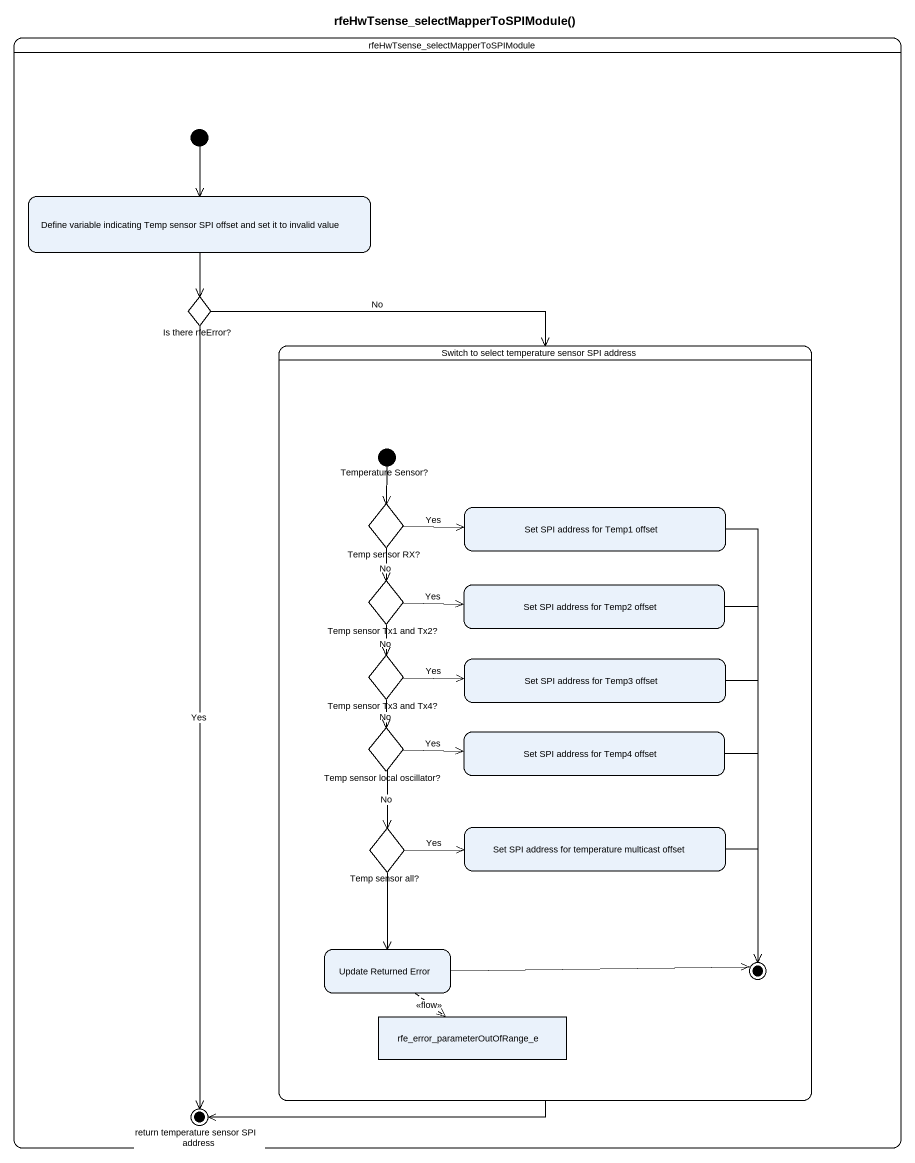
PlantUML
@startuml
title rfeHwTsense_selectMapperToSPIModule()
hide empty description
state "rfeHwTsense_selectMapperToSPIModule" as rfeHwTsense {
  state "Define variable indicating Temp sensor SPI offset and set it to invalid value" as Define_variable_indicating
  state "Is there rfeError?" as Is_there_rfeError <<choice>>
  state "Switch to select temperature sensor SPI address" as Switch_to_select {
    state "Temperature Sensor?" as Temperature_Sensor <<start>>
    state "Temp sensor RX?" as Temp_sensor_RX <<choice>>
    state "Set SPI address for Temp1 offset" as Set_SPI_address_for_Temp1
    state "Temp sensor Tx1 and Tx2?" as Temp_sensor_Tx1_and_Tx2 <<choice>>
    state "Set SPI address for Temp2 offset" as Set_SPI_address_for_Temp2
    state "Temp sensor Tx3 and Tx4?" as Temp_sensor_Tx3_and_Tx4 <<choice>>
    state "Set SPI address for Temp3 offset" as Set_SPI_address_for_Temp3
    state "Temp sensor local oscillator?" as Temp_sensor_local_oscillator <<choice>>
    state "Set SPI address for Temp4 offset" as Set_SPI_address_for_Temp4
    state "Temp sensor all?" as Temp_sensor_all <<choice>>
    state "Set SPI address for temperature multicast offset" as Set_SPI_address_for
    state "Update Returned Error" as Update_Returned_Error
    state "rfe_error_parameterOutOfRange_e" as rfe_error <<object>>
    Set_SPI_address_for_Temp1 --> [*]
    Set_SPI_address_for_Temp2 --> [*]
    Set_SPI_address_for_Temp3 --> [*]
    Set_SPI_address_for_Temp4 --> [*]
    Set_SPI_address_for --> [*]
    Update_Returned_Error -right-> [*]
  }
  state "return temperature sensor SPI address" as return_temperature_sensor <<end>>
  [*] --> Define_variable_indicating
}
Define_variable_indicating --> Is_there_rfeError
Is_there_rfeError --> Switch_to_select : No
Is_there_rfeError --> return_temperature_sensor : Yes
Switch_to_select --> return_temperature_sensor
Temperature_Sensor --> Temp_sensor_RX
Temp_sensor_RX -right-> Set_SPI_address_for_Temp1 : Yes
Temp_sensor_RX --> Temp_sensor_Tx1_and_Tx2 : No
Temp_sensor_Tx1_and_Tx2 -right-> Set_SPI_address_for_Temp2 : Yes
Temp_sensor_Tx1_and_Tx2 --> Temp_sensor_Tx3_and_Tx4 : No
Temp_sensor_Tx3_and_Tx4 -right-> Set_SPI_address_for_Temp3 : Yes
Temp_sensor_Tx3_and_Tx4 --> Temp_sensor_local_oscillator : No
Temp_sensor_local_oscillator -right-> Set_SPI_address_for_Temp4 : Yes
Temp_sensor_local_oscillator --> Temp_sensor_all : No
Temp_sensor_all -right-> Set_SPI_address_for : Yes
Temp_sensor_all --> Update_Returned_Error
Update_Returned_Error -[dashed]-> rfe_error : <<flow>>
@enduml
